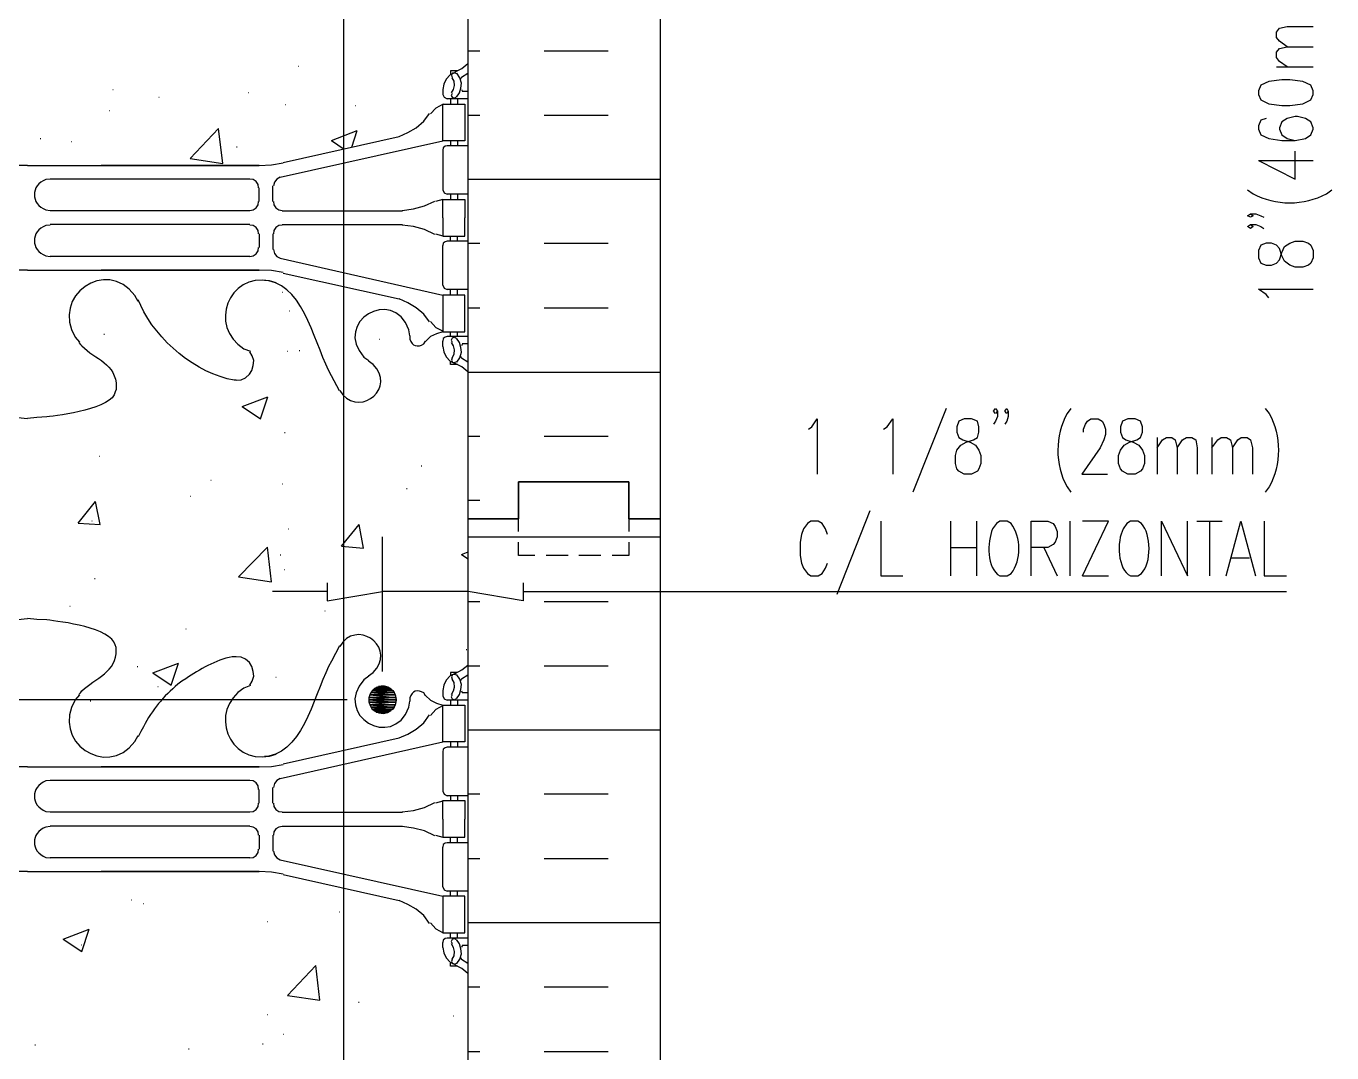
# Model space of a CAD drawing. Header units: millimetres. Extents: x 14 to 201, y 16 to 268.
# Drawn here: x 53.3 to 109.8, y 148.5 to 192.9 of the extents above; entities that cross this region are included whole.
import ezdxf

# ---------------------------------------------------------------- set-up
doc = ezdxf.new("R2010")
doc.units = ezdxf.units.MM
doc.layers.get('0').update_dxf_attribs({"linetype": 'CONTINUOUS'})

msp = doc.modelspace()

# ---------------------------------------------------------------- linework, layer by layer
at = {"color": 0}
for p, q in [((67.014, 228.769), (67.014, 114.469)), ((72.4119, 171.599), (72.4119, 228.769)), ((80.7297, 171.599), (80.7297, 228.769)), ((107.357, 192.637), (107.484, 192.807)), ((107.357, 192.404), (107.357, 192.637)), ((107.484, 192.807), (107.823, 192.892)), ((107.823, 192.892), (108.945, 192.892)), ((107.484, 192.257), (107.357, 192.404)), ((107.357, 191.771), (107.484, 191.939)), ((107.823, 192.004), (107.484, 192.257)), ((107.484, 191.939), (107.823, 192.004)), ((107.823, 192.004), (108.945, 192.004)), ((107.357, 191.538), (107.357, 191.771)), ((107.484, 191.368), (107.357, 191.538)), ((71.84, 190.903), (71.6276, 190.796)), ((71.9459, 190.966), (71.6499, 190.966)), ((71.6499, 190.966), (71.6499, 190.839)), ((71.7338, 190.86), (71.6911, 190.776)), ((71.8178, 190.88), (71.7338, 190.86)), ((71.924, 190.839), (71.8178, 190.88)), ((71.84, 190.923), (72.136, 191.072)), ((72.0506, 190.669), (71.924, 190.86)), ((72.1155, 190.69), (72.3896, 190.86)), ((72.136, 191.072), (72.3896, 191.283)), ((107.357, 191.135), (108.945, 191.135)), ((107.823, 191.135), (107.484, 191.368)), ((71.3535, 190.394), (71.3109, 190.161)), ((71.4583, 190.606), (71.3535, 190.394)), ((71.6276, 190.796), (71.4583, 190.606)), ((71.6911, 190.776), (71.713, 190.669)), ((71.7973, 190.521), (71.713, 190.669)), ((71.7765, 190.161), (71.8178, 190.331)), ((71.8178, 190.331), (71.7973, 190.521)), ((72.1155, 190.437), (72.0506, 190.669)), ((72.1155, 190.69), (72.0729, 190.606)), ((72.0933, 190.224), (72.1155, 190.437)), ((106.679, 190.351), (106.575, 190.097)), ((107.018, 190.5), (106.679, 190.351)), ((107.59, 190.584), (107.018, 190.5)), ((107.929, 190.584), (107.59, 190.584)), ((108.5, 190.5), (107.929, 190.584)), ((108.839, 190.351), (108.5, 190.5)), ((108.945, 190.097), (108.839, 190.351)), ((71.3109, 190.161), (71.3109, 189.95)), ((71.3109, 189.95), (71.374, 189.822)), ((71.374, 189.822), (71.501, 189.758)), ((72.4119, 189.758), (71.501, 189.758)), ((71.6499, 189.758), (71.6499, 189.526)), ((71.713, 189.992), (71.6703, 189.907)), ((71.6703, 189.907), (71.713, 189.822)), ((71.6911, 190.014), (71.7765, 190.161)), ((71.713, 189.822), (71.7973, 189.781)), ((71.7973, 189.781), (71.8827, 189.822)), ((71.9032, 189.822), (72.0302, 190.014)), ((71.9459, 189.758), (71.9459, 189.526)), ((72.0302, 190.014), (72.0933, 190.224)), ((72.1155, 190.161), (72.1568, 190.097)), ((72.4119, 190.077), (72.1568, 190.077)), ((106.575, 190.097), (106.575, 189.95)), ((106.575, 189.95), (106.679, 189.717)), ((106.679, 189.717), (107.018, 189.548)), ((108.5, 189.548), (108.839, 189.717)), ((108.839, 189.717), (108.945, 189.95)), ((108.945, 189.95), (108.945, 190.097)), ((70.4854, 188.786), (70.739, 189.125)), ((71.0145, 189.358), (70.7817, 189.103)), ((71.3313, 189.526), (71.0145, 189.358)), ((71.3109, 187.938), (71.3109, 189.526)), ((71.3109, 189.526), (72.263, 189.526)), ((72.263, 189.526), (72.263, 187.938)), ((107.018, 189.548), (107.59, 189.462)), ((107.59, 189.462), (107.929, 189.462)), ((107.929, 189.462), (108.5, 189.548)), ((70.1668, 188.51), (70.4854, 188.786)), ((106.679, 188.829), (106.575, 188.596)), ((106.575, 188.596), (106.575, 188.447)), ((106.912, 188.913), (106.679, 188.829)), ((107.59, 188.764), (107.484, 188.51)), ((107.823, 188.913), (107.59, 188.764)), ((108.162, 188.996), (107.823, 188.913)), ((108.267, 188.996), (108.162, 188.996)), ((108.606, 188.913), (108.267, 188.996)), ((108.839, 188.764), (108.606, 188.913)), ((108.945, 188.51), (108.839, 188.764)), ((64.4095, 187.008), (69.427, 188.13)), ((69.427, 188.13), (69.8073, 188.299)), ((69.8073, 188.299), (70.1668, 188.51)), ((106.575, 188.447), (106.679, 188.193)), ((106.679, 188.193), (107.018, 188.044)), ((107.018, 188.044), (107.59, 187.96)), ((107.484, 188.51), (107.484, 188.447)), ((107.484, 188.447), (107.59, 188.193)), ((107.59, 188.193), (107.823, 188.044)), ((107.823, 188.044), (108.162, 187.96)), ((108.162, 187.96), (108.606, 188.044)), ((108.606, 188.044), (108.839, 188.193)), ((108.839, 188.193), (108.945, 188.447)), ((108.945, 188.447), (108.945, 188.51)), ((64.2828, 186.373), (71.3109, 187.938)), ((72.263, 187.938), (71.3109, 187.938)), ((71.3313, 187.642), (71.3109, 187.537)), ((71.3109, 187.537), (71.3109, 185.821)), ((71.4167, 187.705), (71.3313, 187.642)), ((71.501, 187.728), (71.4167, 187.705)), ((72.4119, 187.728), (71.501, 187.728)), ((71.6499, 187.938), (71.6499, 187.728)), ((71.9459, 187.938), (71.9459, 187.728)), ((107.59, 187.96), (108.162, 187.96)), ((108.162, 186.287), (108.162, 187.494)), ((53.3619, 186.88), (43.3282, 186.88)), ((53.3619, 186.88), (63.3734, 186.88)), ((63.3734, 186.88), (56.5369, 186.88)), ((63.3734, 186.88), (63.9025, 186.902)), ((63.9025, 186.902), (64.4095, 186.986)), ((106.575, 187.092), (108.162, 186.287)), ((106.575, 187.092), (108.945, 187.092)), ((64.2828, 186.373), (64.1354, 186.287)), ((54.3348, 186.287), (54.1443, 186.267)), ((62.9708, 186.287), (54.3348, 186.287)), ((63.1197, 186.267), (62.9708, 186.287)), ((63.2464, 186.183), (63.1197, 186.267)), ((63.3307, 186.054), (63.2464, 186.183)), ((63.3511, 185.907), (63.3307, 186.054)), ((63.3734, 185.315), (63.3734, 185.907)), ((63.3734, 185.335), (63.3734, 185.886)), ((63.9657, 185.315), (63.9657, 185.991)), ((64.0292, 186.16), (63.9865, 185.991)), ((64.1354, 186.287), (64.0292, 186.16)), ((71.3109, 185.821), (71.374, 185.695)), ((106.109, 185.821), (106.342, 185.654)), ((109.517, 185.654), (109.75, 185.821)), ((63.2464, 185.039), (63.3307, 185.166)), ((63.3307, 185.166), (63.3511, 185.315)), ((63.9865, 185.315), (64.0084, 185.166)), ((64.0084, 185.166), (64.0927, 185.039)), ((70.528, 185.124), (70.9718, 185.335)), ((71.3109, 185.398), (70.9923, 185.315)), ((71.3109, 184.616), (71.3109, 185.398)), ((71.3109, 185.398), (72.263, 185.398)), ((71.374, 185.695), (71.501, 185.631)), ((72.4119, 185.631), (71.501, 185.631)), ((71.6499, 185.631), (71.6499, 185.398)), ((71.9459, 185.631), (71.9459, 185.398)), ((72.263, 185.398), (72.263, 184.616)), ((54.1443, 184.955), (54.3348, 184.933)), ((62.9708, 184.912), (54.3348, 184.912)), ((62.9708, 184.933), (63.1197, 184.955)), ((63.1197, 184.955), (63.2464, 185.039)), ((64.0927, 185.039), (64.2193, 184.955)), ((64.2193, 184.955), (64.3682, 184.933)), ((64.3682, 184.912), (69.5745, 184.912)), ((69.5537, 184.933), (70.0401, 184.996)), ((70.0401, 184.996), (70.528, 185.124)), ((71.3109, 184.616), (71.3109, 183.811)), ((72.263, 183.811), (72.263, 184.616)), ((106.109, 184.7), (106.236, 184.785)), ((106.236, 184.636), (106.109, 184.7)), ((106.236, 184.785), (106.342, 184.7)), ((106.236, 184.785), (106.469, 184.785)), ((106.342, 184.7), (106.236, 184.636)), ((106.469, 184.785), (106.679, 184.7)), ((106.679, 184.7), (106.808, 184.636)), ((54.3348, 184.299), (54.1443, 184.277)), ((62.9708, 184.319), (54.3348, 184.319)), ((63.1197, 184.277), (62.9708, 184.299)), ((63.2464, 184.193), (63.1197, 184.277)), ((63.3307, 184.066), (63.2464, 184.193)), ((63.3511, 183.917), (63.3307, 184.066)), ((64.0084, 184.066), (63.9865, 183.917)), ((64.0927, 184.193), (64.0084, 184.066)), ((64.2193, 184.277), (64.0927, 184.193)), ((64.3682, 184.299), (64.2193, 184.277)), ((64.3682, 184.319), (69.5745, 184.319)), ((70.0401, 184.234), (69.5537, 184.299)), ((70.528, 184.107), (70.0401, 184.234)), ((70.9718, 183.896), (70.528, 184.107)), ((106.109, 184.234), (106.236, 184.319)), ((106.236, 184.15), (106.109, 184.234)), ((106.236, 184.319), (106.342, 184.234)), ((106.236, 184.319), (106.469, 184.319)), ((106.342, 184.234), (106.236, 184.15)), ((106.469, 184.319), (106.679, 184.234)), ((106.679, 184.234), (106.808, 184.15)), ((63.3734, 183.917), (63.3734, 183.324)), ((63.3734, 183.896), (63.3734, 183.345)), ((63.9657, 183.917), (63.9657, 183.241)), ((70.9923, 183.917), (71.3109, 183.833)), ((71.3109, 183.811), (72.263, 183.811)), ((71.3313, 183.515), (71.3109, 183.408)), ((71.4167, 183.578), (71.3313, 183.515)), ((71.501, 183.6), (71.4167, 183.578)), ((72.4119, 183.6), (71.501, 183.6)), ((71.6499, 183.6), (71.6499, 183.811)), ((71.9459, 183.6), (71.9459, 183.811)), ((106.912, 183.515), (106.679, 183.431)), ((107.145, 183.515), (106.912, 183.515)), ((107.357, 183.431), (107.145, 183.515)), ((107.696, 183.367), (107.929, 183.515)), ((107.929, 183.515), (108.162, 183.6)), ((108.162, 183.6), (108.5, 183.6)), ((108.5, 183.6), (108.733, 183.515)), ((108.733, 183.515), (108.839, 183.431)), ((54.1443, 182.965), (54.3348, 182.943)), ((62.9708, 182.943), (54.3348, 182.943)), ((62.9708, 182.943), (63.1197, 182.965)), ((63.1197, 182.965), (63.2464, 183.049)), ((63.2464, 183.049), (63.3307, 183.176)), ((63.3307, 183.176), (63.3511, 183.324)), ((63.9865, 183.241), (64.0292, 183.071)), ((64.0292, 183.071), (64.1354, 182.943)), ((64.1354, 182.943), (64.2828, 182.859)), ((71.3109, 181.694), (71.3109, 183.408)), ((106.679, 183.431), (106.575, 183.198)), ((106.575, 183.198), (106.575, 182.879)), ((107.484, 183.282), (107.357, 183.431)), ((107.59, 182.965), (107.484, 183.282)), ((107.484, 182.795), (107.59, 183.112)), ((107.59, 183.112), (107.696, 183.367)), ((107.696, 182.732), (107.59, 182.965)), ((108.839, 183.431), (108.945, 183.198)), ((108.945, 183.198), (108.945, 182.879)), ((53.3619, 182.35), (43.3282, 182.35)), ((53.3619, 182.35), (63.3734, 182.35)), ((63.3734, 182.35), (56.5369, 182.35)), ((63.9025, 182.33), (63.3734, 182.35)), ((64.2828, 182.859), (71.3109, 181.271)), ((106.575, 182.879), (106.679, 182.646)), ((106.679, 182.646), (106.912, 182.563)), ((106.912, 182.563), (107.145, 182.563)), ((107.145, 182.563), (107.357, 182.646)), ((107.357, 182.646), (107.484, 182.795)), ((107.929, 182.563), (107.696, 182.732)), ((108.162, 182.479), (107.929, 182.563)), ((108.5, 182.479), (108.162, 182.479)), ((108.733, 182.563), (108.5, 182.479)), ((108.839, 182.646), (108.733, 182.563)), ((108.945, 182.879), (108.839, 182.646)), ((63.7963, 181.884), (63.6062, 181.907)), ((64.1131, 181.801), (63.8168, 181.884)), ((64.4095, 182.246), (63.9025, 182.33)), ((64.4095, 182.223), (69.427, 181.102)), ((58.1448, 180.996), (57.996, 181.251)), ((71.3109, 181.694), (71.374, 181.568)), ((72.263, 181.271), (71.3109, 181.271)), ((71.3109, 181.271), (71.3109, 179.684)), ((71.374, 181.568), (71.501, 181.504)), ((72.4119, 181.504), (71.501, 181.504)), ((71.6499, 181.271), (71.6499, 181.504)), ((71.9459, 181.271), (71.9459, 181.504)), ((72.263, 179.684), (72.263, 181.271)), ((106.912, 181.292), (106.575, 181.525)), ((106.575, 181.525), (108.945, 181.525)), ((107.018, 181.144), (106.912, 181.292)), ((58.251, 180.826), (58.1448, 181.059)), ((69.8073, 180.932), (69.427, 181.102)), ((70.1668, 180.721), (69.8073, 180.932)), ((70.4854, 180.446), (70.1668, 180.721)), ((70.739, 180.107), (70.4854, 180.446)), ((70.7817, 180.129), (71.0145, 179.874)), ((69.8927, 179.514), (69.85, 179.768)), ((71.035, 179.6), (70.7817, 179.471)), ((71.0145, 179.874), (71.3313, 179.704)), ((71.3109, 179.684), (71.035, 179.6)), ((71.3109, 179.684), (72.263, 179.684)), ((71.6499, 179.471), (71.6499, 179.684)), ((71.9459, 179.471), (71.9459, 179.684)), ((55.4136, 179.451), (55.6052, 179.239)), ((55.5833, 179.218), (55.6465, 179.134)), ((55.6465, 179.134), (55.7114, 179.071)), ((69.8927, 179.514), (69.8927, 179.367)), ((70.4854, 179.155), (70.5693, 179.281)), ((70.7817, 179.471), (70.5693, 179.261)), ((71.3313, 179.388), (71.3109, 179.281)), ((71.3109, 179.048), (71.3109, 179.281)), ((71.3109, 179.048), (71.3535, 178.816)), ((71.4167, 179.451), (71.3313, 179.388)), ((71.501, 179.471), (71.4167, 179.451)), ((72.4119, 179.471), (71.501, 179.471)), ((71.713, 179.408), (71.6703, 179.324)), ((71.6703, 179.324), (71.713, 179.239)), ((71.7765, 179.071), (71.6911, 179.218)), ((71.7973, 179.451), (71.713, 179.408)), ((71.8178, 178.901), (71.7765, 179.071)), ((71.8827, 179.408), (71.7973, 179.451)), ((72.0302, 179.218), (71.9032, 179.408)), ((72.0933, 179.007), (72.0302, 179.218)), ((72.1155, 178.795), (72.0933, 179.007)), ((72.1568, 179.134), (72.1155, 179.071)), ((72.4119, 179.155), (72.1568, 179.155)), ((62.7172, 178.942), (62.9916, 178.838)), ((63.077, 178.646), (62.9708, 178.816)), ((63.1402, 178.435), (63.077, 178.646)), ((63.1197, 178.223), (63.1402, 178.435)), ((67.9027, 178.583), (68.1136, 178.435)), ((68.3052, 178.266), (68.0932, 178.413)), ((71.3535, 178.816), (71.4583, 178.605)), ((71.4583, 178.605), (71.6276, 178.413)), ((71.6276, 178.413), (71.84, 178.308)), ((71.6499, 178.266), (71.6499, 178.393)), ((71.713, 178.562), (71.6911, 178.456)), ((71.6911, 178.456), (71.7338, 178.372)), ((71.713, 178.562), (71.7973, 178.709)), ((71.7973, 178.709), (71.8178, 178.901)), ((71.8178, 178.35), (71.924, 178.393)), ((71.924, 178.372), (72.0506, 178.562)), ((72.0506, 178.562), (72.1155, 178.795)), ((72.0729, 178.625), (72.1155, 178.542)), ((72.3896, 178.372), (72.1155, 178.542)), ((62.7807, 177.694), (62.95, 177.843)), ((62.95, 177.843), (63.0548, 178.012)), ((63.0548, 178.012), (63.1197, 178.223)), ((71.9459, 178.266), (71.6499, 178.266)), ((71.7338, 178.372), (71.8178, 178.35)), ((72.136, 178.16), (71.84, 178.308)), ((72.3896, 177.949), (72.136, 178.16)), ((57.1927, 177.292), (57.1927, 177.187)), ((62.3782, 177.588), (62.2928, 177.588)), ((62.3782, 177.588), (62.5905, 177.61)), ((62.5905, 177.61), (62.7807, 177.694)), ((66.8443, 177.122), (66.5057, 177.779)), ((57.1927, 177.187), (57.15, 177.081)), ((66.8651, 177.144), (66.9918, 176.954)), ((93.0698, 176.361), (91.6298, 172.741)), ((95.1234, 176.255), (95.2073, 176.361)), ((95.2073, 176.149), (95.1234, 176.255)), ((95.2073, 176.361), (95.2927, 176.255)), ((95.2927, 176.255), (95.2073, 176.149)), ((95.2927, 176.255), (95.2927, 176.022)), ((95.6098, 176.255), (95.6952, 176.361)), ((95.6952, 176.149), (95.6098, 176.255)), ((95.6952, 176.361), (95.7584, 176.255)), ((95.7584, 176.255), (95.6952, 176.149)), ((95.7584, 176.255), (95.7584, 176.022)), ((98.4677, 176.361), (98.2984, 176.149)), ((106.871, 176.361), (107.041, 176.149)), ((52.9375, 175.98), (53.3619, 175.937)), ((53.7626, 175.98), (53.3619, 175.937)), ((54.1874, 176), (53.7626, 175.98)), ((87.1224, 175.471), (87.2698, 175.577)), ((87.2698, 175.577), (87.5026, 175.916)), ((87.5026, 175.916), (87.5026, 173.524)), ((90.3609, 175.471), (90.5302, 175.577)), ((90.5302, 175.577), (90.763, 175.916)), ((90.763, 175.916), (90.763, 173.524)), ((93.6198, 175.81), (93.5359, 175.577)), ((93.5359, 175.577), (93.5359, 175.344)), ((93.8526, 175.916), (93.6198, 175.81)), ((94.1709, 175.916), (93.8526, 175.916)), ((94.4245, 175.81), (94.1709, 175.916)), ((94.488, 175.577), (94.4245, 175.81)), ((94.488, 175.344), (94.488, 175.577)), ((95.2073, 175.81), (95.1234, 175.683)), ((95.2927, 176.022), (95.2073, 175.81)), ((95.6952, 175.81), (95.6098, 175.683)), ((95.7584, 176.022), (95.6952, 175.81)), ((99.0177, 175.471), (99.103, 175.683)), ((99.103, 175.683), (99.187, 175.81)), ((99.187, 175.81), (99.3345, 175.916)), ((99.3345, 175.916), (99.6527, 175.916)), ((99.6527, 175.916), (99.8224, 175.81)), ((99.8224, 175.81), (99.8859, 175.683)), ((99.8859, 175.683), (99.9698, 175.471)), ((100.691, 175.81), (100.605, 175.577)), ((100.605, 175.577), (100.605, 175.344)), ((100.922, 175.916), (100.691, 175.81)), ((101.24, 175.916), (100.922, 175.916)), ((101.473, 175.81), (101.24, 175.916)), ((101.557, 175.577), (101.473, 175.81)), ((101.557, 175.344), (101.557, 175.577)), ((93.5359, 175.344), (93.6198, 175.111)), ((93.6198, 175.111), (93.7892, 175.005)), ((93.7892, 175.005), (94.1077, 174.901)), ((93.938, 174.901), (94.2552, 175.005)), ((94.2552, 175.005), (94.4245, 175.111)), ((94.4245, 175.111), (94.488, 175.344)), ((99.0177, 175.344), (99.0177, 175.471)), ((99.8859, 175.005), (99.737, 174.668)), ((99.9698, 175.238), (99.8859, 175.005)), ((99.9698, 175.471), (99.9698, 175.238)), ((100.605, 175.344), (100.691, 175.111)), ((100.691, 175.111), (100.838, 175.005)), ((100.838, 175.005), (101.155, 174.901)), ((101.007, 174.901), (101.324, 175.005)), ((101.324, 175.005), (101.473, 175.111)), ((101.473, 175.111), (101.557, 175.344)), ((102.193, 175.111), (102.193, 173.524)), ((102.193, 174.668), (102.425, 175.005)), ((102.425, 175.005), (102.595, 175.111)), ((102.595, 175.111), (102.828, 175.111)), ((102.828, 175.111), (102.975, 175.005)), ((102.975, 175.005), (103.061, 174.668)), ((103.061, 174.668), (103.294, 175.005)), ((103.294, 175.005), (103.463, 175.111)), ((103.463, 175.111), (103.696, 175.111)), ((103.696, 175.111), (103.866, 175.005)), ((103.866, 175.005), (103.929, 174.668)), ((104.563, 175.111), (104.563, 173.524)), ((104.563, 174.668), (104.818, 175.005)), ((104.818, 175.005), (104.965, 175.111)), ((104.965, 175.111), (105.198, 175.111)), ((105.198, 175.111), (105.368, 175.005)), ((105.368, 175.005), (105.453, 174.668)), ((105.453, 174.668), (105.684, 175.005)), ((105.684, 175.005), (105.833, 175.111)), ((105.833, 175.111), (106.087, 175.111)), ((106.087, 175.111), (106.236, 175.005)), ((106.236, 175.005), (106.32, 174.668)), ((93.4724, 174.329), (93.5359, 174.562)), ((93.5359, 174.562), (93.7052, 174.774)), ((93.7052, 174.774), (93.938, 174.901)), ((94.1077, 174.901), (94.3405, 174.774)), ((94.3405, 174.774), (94.488, 174.562)), ((94.488, 174.562), (94.572, 174.329)), ((99.737, 174.668), (98.9334, 173.524)), ((100.521, 174.329), (100.605, 174.562)), ((100.605, 174.562), (100.775, 174.774)), ((100.775, 174.774), (101.007, 174.901)), ((101.155, 174.901), (101.41, 174.774)), ((101.41, 174.774), (101.557, 174.562)), ((101.557, 174.562), (101.643, 174.329)), ((103.061, 174.668), (103.061, 173.524)), ((103.929, 174.668), (103.929, 173.524)), ((105.453, 174.668), (105.453, 173.524)), ((106.32, 174.668), (106.32, 173.524)), ((93.4724, 173.99), (93.4724, 174.329)), ((93.5359, 173.757), (93.4724, 173.99)), ((94.572, 173.99), (94.488, 173.757)), ((94.572, 174.329), (94.572, 173.99)), ((100.521, 173.99), (100.521, 174.329)), ((100.605, 173.757), (100.521, 173.99)), ((101.643, 173.99), (101.557, 173.757)), ((101.643, 174.329), (101.643, 173.99)), ((93.6198, 173.651), (93.5359, 173.757)), ((93.8526, 173.524), (93.6198, 173.651)), ((94.1709, 173.524), (93.8526, 173.524)), ((94.4245, 173.651), (94.1709, 173.524)), ((94.488, 173.757), (94.4245, 173.651)), ((98.9334, 173.524), (100.055, 173.524)), ((100.691, 173.651), (100.605, 173.757)), ((100.922, 173.524), (100.691, 173.651)), ((101.24, 173.524), (100.922, 173.524)), ((101.473, 173.651), (101.24, 173.524)), ((101.557, 173.757), (101.473, 173.651)), ((79.3542, 173.186), (74.5917, 173.186)), ((74.5917, 173.186), (74.5917, 171.599)), ((74.5917, 171.599), (74.5917, 173.186)), ((74.5917, 173.186), (79.3542, 173.186)), ((79.3542, 171.599), (79.3542, 173.186)), ((79.3542, 173.186), (79.3542, 171.599)), ((98.2984, 172.974), (98.4677, 172.741)), ((107.041, 172.974), (106.871, 172.741)), ((89.7682, 171.936), (88.35, 168.318)), ((72.4119, 114.449), (72.4119, 171.599)), ((74.5917, 171.599), (72.4119, 171.599)), ((72.4119, 171.599), (74.5917, 171.599)), ((74.5917, 171.047), (74.5917, 171.599)), ((74.5917, 171.047), (74.5917, 171.599)), ((74.5917, 171.047), (74.5917, 171.599)), ((79.3542, 171.599), (79.3542, 171.047)), ((80.7297, 171.599), (79.3542, 171.599)), ((79.3542, 171.599), (79.3542, 171.047)), ((79.3542, 171.599), (80.7297, 171.599)), ((79.3542, 171.599), (79.3542, 171.047)), ((80.7297, 114.449), (80.7297, 171.599)), ((86.91, 171.154), (86.826, 170.921)), ((87.0797, 171.387), (86.91, 171.154)), ((87.2285, 171.493), (87.0797, 171.387)), ((87.5453, 171.493), (87.2285, 171.493)), ((87.715, 171.387), (87.5453, 171.493)), ((87.8625, 171.154), (87.715, 171.387)), ((87.9479, 170.921), (87.8625, 171.154)), ((90.2547, 171.493), (90.2547, 169.121)), ((93.26, 171.493), (93.26, 169.121)), ((94.3818, 171.493), (94.3818, 169.121)), ((95.25, 171.387), (95.0807, 171.154)), ((95.3989, 171.493), (95.25, 171.387)), ((95.7157, 171.493), (95.3989, 171.493)), ((95.8854, 171.387), (95.7157, 171.493)), ((96.7535, 169.121), (96.7535, 171.493)), ((96.7535, 171.493), (97.4729, 171.493)), ((97.4729, 171.493), (97.7057, 171.387)), ((97.7057, 171.387), (97.7896, 171.26)), ((97.7896, 171.26), (97.875, 171.047)), ((98.425, 171.493), (98.425, 169.121)), ((98.975, 169.121), (100.096, 171.493)), ((100.096, 171.493), (98.975, 171.493)), ((100.881, 171.387), (100.732, 171.154)), ((101.05, 171.493), (100.881, 171.387)), ((101.367, 171.493), (101.05, 171.493)), ((101.516, 171.387), (101.367, 171.493)), ((102.383, 169.121), (102.383, 171.493)), ((102.383, 171.493), (103.504, 169.121)), ((103.504, 169.121), (103.504, 171.493)), ((103.907, 171.493), (105.008, 171.493)), ((104.458, 171.493), (104.458, 169.121)), ((105.178, 169.121), (105.813, 171.493)), ((105.813, 171.493), (106.446, 169.121)), ((106.828, 171.493), (106.828, 169.121)), ((68.7077, 164.994), (68.7077, 170.815)), ((74.5917, 170.011), (74.5917, 170.582)), ((74.5917, 170.011), (74.5917, 170.582)), ((74.5917, 170.011), (74.5917, 170.582)), ((79.3542, 170.582), (79.3542, 170.011)), ((79.3542, 170.582), (79.3542, 170.011)), ((79.3542, 170.582), (79.3542, 170.011)), ((86.826, 170.921), (86.7625, 170.582)), ((86.7625, 170.582), (86.7625, 170.011)), ((97.7896, 170.582), (97.7057, 170.476)), ((97.875, 170.815), (97.7896, 170.582)), ((97.875, 171.047), (97.875, 170.815)), ((75.2905, 170.011), (74.5917, 170.011)), ((75.2905, 170.011), (74.5917, 170.011)), ((75.2905, 170.011), (74.5917, 170.011)), ((76.7292, 170.011), (75.777, 170.011)), ((76.7292, 170.011), (75.777, 170.011)), ((76.7292, 170.011), (75.777, 170.011)), ((78.1473, 170.011), (77.1948, 170.011)), ((78.1473, 170.011), (77.1948, 170.011)), ((78.1473, 170.011), (77.1948, 170.011)), ((79.3542, 170.011), (78.6335, 170.011)), ((79.3542, 170.011), (78.6335, 170.011)), ((79.3542, 170.011), (78.6335, 170.011)), ((86.7625, 170.011), (86.826, 169.672)), ((93.26, 170.349), (94.3818, 170.349)), ((97.4729, 170.349), (96.7535, 170.349)), ((97.3032, 170.349), (97.875, 169.121)), ((97.7057, 170.476), (97.4729, 170.349)), ((86.826, 169.672), (86.91, 169.46)), ((86.91, 169.46), (87.0797, 169.227)), ((87.715, 169.227), (87.8625, 169.46)), ((87.8625, 169.46), (87.9479, 169.672)), ((105.41, 169.905), (106.193, 169.905)), ((66.3152, 168.825), (66.3152, 168.042)), ((74.7818, 168.825), (74.7818, 168.042)), ((87.0797, 169.227), (87.2285, 169.121)), ((87.2285, 169.121), (87.5453, 169.121)), ((87.5453, 169.121), (87.715, 169.227)), ((90.2547, 169.121), (91.2068, 169.121)), ((95.3989, 169.121), (95.7157, 169.121)), ((95.7157, 169.121), (95.8854, 169.227)), ((98.975, 169.121), (100.096, 169.121)), ((101.05, 169.121), (101.367, 169.121)), ((101.367, 169.121), (101.516, 169.227)), ((106.828, 169.121), (107.781, 169.121)), ((66.3152, 168.444), (63.9452, 168.444)), ((66.3152, 168.042), (68.7077, 168.444)), ((72.4119, 168.444), (68.7077, 168.444)), ((74.7818, 168.042), (72.4119, 168.444)), ((74.7818, 168.444), (107.781, 168.444)), ((52.9375, 167.237), (53.3619, 167.28)), ((53.7626, 167.237), (53.3619, 167.28)), ((54.1874, 167.217), (53.7626, 167.237)), ((57.1927, 166.032), (57.15, 166.138)), ((57.1927, 165.925), (57.1927, 166.032)), ((66.8443, 166.095), (66.5057, 165.439)), ((66.9918, 166.265), (66.8651, 166.074)), ((62.3782, 165.629), (62.2088, 165.629)), ((62.5905, 165.608), (62.3782, 165.629)), ((62.7807, 165.523), (62.5905, 165.608)), ((62.95, 165.376), (62.7807, 165.523)), ((63.0548, 165.206), (62.95, 165.376)), ((63.1197, 164.994), (63.0548, 165.206)), ((63.1402, 164.783), (63.1197, 164.994)), ((68.0932, 164.804), (68.3052, 164.951)), ((71.84, 164.91), (71.6276, 164.804)), ((71.9459, 164.951), (71.6499, 164.951)), ((71.6499, 164.951), (71.6499, 164.824)), ((71.7338, 164.846), (71.6911, 164.761)), ((71.8178, 164.867), (71.7338, 164.846)), ((71.924, 164.824), (71.8178, 164.867)), ((71.84, 164.91), (72.136, 165.057)), ((72.0506, 164.655), (71.924, 164.846)), ((72.1155, 164.677), (72.3896, 164.846)), ((72.136, 165.057), (72.3896, 165.269)), ((60.0287, 164.571), (59.8593, 164.444)), ((60.1984, 164.677), (60.0287, 164.571)), ((62.9916, 164.381), (62.7172, 164.275)), ((62.9708, 164.401), (63.077, 164.571)), ((63.077, 164.571), (63.1402, 164.783)), ((68.1136, 164.783), (67.9027, 164.634)), ((68.961, 164.295), (68.4318, 164.295)), ((68.4318, 164.295), (69.0672, 164.232)), ((68.4318, 164.295), (68.961, 164.295)), ((68.8552, 164.338), (68.538, 164.338)), ((68.538, 164.338), (68.961, 164.295)), ((68.538, 164.338), (68.8552, 164.338)), ((68.6428, 164.358), (68.8552, 164.338)), ((68.6428, 164.358), (68.749, 164.358)), ((68.749, 164.358), (68.8552, 164.338)), ((68.8552, 164.338), (68.961, 164.295)), ((68.961, 164.295), (69.0672, 164.232)), ((71.3535, 164.401), (71.3109, 164.168)), ((71.4583, 164.614), (71.3535, 164.401)), ((71.6276, 164.804), (71.4583, 164.614)), ((71.6911, 164.761), (71.713, 164.655)), ((71.7973, 164.507), (71.713, 164.655)), ((71.7765, 164.148), (71.8178, 164.317)), ((71.8178, 164.317), (71.7973, 164.507)), ((72.1155, 164.422), (72.0506, 164.655)), ((72.1155, 164.677), (72.0729, 164.592)), ((72.0933, 164.211), (72.1155, 164.422)), ((67.1834, 163.766), (21.3155, 163.766)), ((55.6052, 163.978), (55.4136, 163.766)), ((55.5833, 163.999), (55.6465, 164.062)), ((55.6465, 164.062), (55.7114, 164.148)), ((68.1785, 164.021), (68.1136, 163.852)), ((69.2781, 163.872), (68.1136, 163.872)), ((68.1136, 163.872), (69.3, 163.766)), ((68.1136, 163.872), (69.2781, 163.872)), ((68.1136, 163.852), (68.1136, 163.682)), ((69.3, 163.766), (68.1136, 163.766)), ((68.1136, 163.766), (69.2781, 163.661)), ((68.1136, 163.766), (69.3, 163.766)), ((69.2573, 163.978), (68.1563, 163.978)), ((68.1563, 163.978), (69.2781, 163.872)), ((68.1563, 163.978), (69.2573, 163.978)), ((69.2146, 164.084), (68.199, 164.084)), ((68.199, 164.084), (69.2573, 163.978)), ((68.199, 164.084), (69.2146, 164.084)), ((69.1515, 164.168), (68.2625, 164.168)), ((68.2625, 164.168), (69.2146, 164.084)), ((68.2625, 164.168), (69.1515, 164.168)), ((69.0672, 164.232), (68.3465, 164.232)), ((68.3465, 164.232), (69.1515, 164.168)), ((68.3465, 164.232), (69.0672, 164.232)), ((69.0672, 164.232), (69.1515, 164.168)), ((69.1515, 164.168), (69.2146, 164.084)), ((69.2781, 163.935), (69.1942, 164.105)), ((69.2146, 164.084), (69.2573, 163.978)), ((69.2573, 163.978), (69.2781, 163.872)), ((69.3, 163.766), (69.2781, 163.935)), ((69.2781, 163.872), (69.3, 163.766)), ((69.3, 163.766), (69.2781, 163.661)), ((69.2781, 163.596), (69.3, 163.766)), ((69.8927, 163.852), (69.8927, 163.703)), ((70.5693, 163.935), (70.4854, 164.062)), ((70.5693, 163.958), (70.7817, 163.745)), ((70.7817, 163.745), (71.035, 163.619)), ((71.3109, 164.168), (71.3109, 163.935)), ((71.3109, 163.935), (71.374, 163.809)), ((71.374, 163.809), (71.501, 163.745)), ((72.4119, 163.745), (71.501, 163.745)), ((71.6499, 163.745), (71.6499, 163.533)), ((71.713, 163.978), (71.6703, 163.893)), ((71.6703, 163.893), (71.713, 163.809)), ((71.6911, 163.999), (71.7765, 164.148)), ((71.713, 163.809), (71.7973, 163.766)), ((71.7973, 163.766), (71.8827, 163.809)), ((71.9032, 163.809), (72.0302, 163.999)), ((71.9459, 163.745), (71.9459, 163.533)), ((72.0302, 163.999), (72.0933, 164.211)), ((72.1155, 164.148), (72.1568, 164.084)), ((72.4119, 164.062), (72.1568, 164.062)), ((68.1136, 163.682), (68.1785, 163.513)), ((69.2781, 163.661), (68.1136, 163.661)), ((68.1136, 163.661), (69.2573, 163.555)), ((68.1136, 163.661), (69.2781, 163.661)), ((69.2573, 163.555), (68.1563, 163.555)), ((68.1563, 163.555), (69.2146, 163.449)), ((68.1563, 163.555), (69.2573, 163.555)), ((68.1785, 163.513), (68.2625, 163.364)), ((69.2146, 163.449), (68.199, 163.449)), ((68.199, 163.449), (69.1515, 163.364)), ((68.199, 163.449), (69.2146, 163.449)), ((69.1515, 163.364), (68.2625, 163.364)), ((68.2625, 163.364), (69.0672, 163.3)), ((68.2625, 163.364), (69.1515, 163.364)), ((68.2625, 163.364), (68.4114, 163.259)), ((69.0672, 163.3), (68.3465, 163.3)), ((68.3465, 163.3), (68.961, 163.237)), ((68.3465, 163.3), (69.0672, 163.3)), ((68.4114, 163.259), (68.5793, 163.196)), ((68.961, 163.237), (68.4318, 163.237)), ((68.4318, 163.237), (68.8552, 163.196)), ((68.4318, 163.237), (68.961, 163.237)), ((68.8552, 163.196), (68.538, 163.196)), ((68.538, 163.196), (68.749, 163.173)), ((68.538, 163.196), (68.8552, 163.196)), ((68.5793, 163.196), (68.749, 163.173)), ((68.749, 163.173), (68.6428, 163.173)), ((68.749, 163.173), (68.9183, 163.216)), ((68.8552, 163.196), (68.749, 163.173)), ((68.961, 163.237), (68.8552, 163.196)), ((68.9183, 163.216), (69.0672, 163.3)), ((69.0672, 163.3), (68.961, 163.237)), ((69.0672, 163.3), (69.1942, 163.429)), ((69.1515, 163.364), (69.0672, 163.3)), ((69.2146, 163.449), (69.1515, 163.364)), ((69.1942, 163.429), (69.2781, 163.596)), ((69.2573, 163.555), (69.2146, 163.449)), ((69.2781, 163.661), (69.2573, 163.555)), ((69.85, 163.449), (69.8927, 163.703)), ((71.0145, 163.343), (70.7817, 163.09)), ((71.3313, 163.513), (71.0145, 163.343)), ((71.035, 163.619), (71.3109, 163.533)), ((71.3109, 161.946), (71.3109, 163.533)), ((71.3109, 163.533), (72.263, 163.533)), ((72.263, 163.533), (72.263, 161.946)), ((58.3777, 162.603), (58.251, 162.391)), ((70.1668, 162.497), (70.4854, 162.771)), ((70.4854, 162.771), (70.739, 163.11)), ((57.996, 161.968), (58.1448, 162.221)), ((58.251, 162.391), (58.1448, 162.158)), ((64.4095, 160.993), (69.427, 162.115)), ((69.427, 162.115), (69.8073, 162.285)), ((69.8073, 162.285), (70.1668, 162.497)), ((64.2828, 160.358), (71.3109, 161.946)), ((72.263, 161.946), (71.3109, 161.946)), ((71.3313, 161.629), (71.3109, 161.522)), ((71.3109, 161.522), (71.3109, 159.808)), ((71.4167, 161.692), (71.3313, 161.629)), ((71.501, 161.713), (71.4167, 161.692)), ((72.4119, 161.713), (71.501, 161.713)), ((71.6499, 161.946), (71.6499, 161.713)), ((71.9459, 161.946), (71.9459, 161.713)), ((63.7963, 161.332), (63.6062, 161.312)), ((63.8168, 161.332), (64.1131, 161.417)), ((63.9025, 160.887), (64.4095, 160.973)), ((53.3619, 160.867), (43.3282, 160.867)), ((53.3619, 160.867), (63.3734, 160.867)), ((63.3734, 160.867), (56.5369, 160.867)), ((63.3734, 160.867), (63.9025, 160.887)), ((64.2828, 160.358), (64.1354, 160.274)), ((54.3348, 160.274), (54.1443, 160.254)), ((62.9708, 160.274), (54.3348, 160.274)), ((63.1197, 160.254), (62.9708, 160.274)), ((63.2464, 160.168), (63.1197, 160.254)), ((63.3307, 160.041), (63.2464, 160.168)), ((63.3511, 159.892), (63.3307, 160.041)), ((63.3734, 159.3), (63.3734, 159.892)), ((63.3734, 159.322), (63.3734, 159.872)), ((63.9657, 159.3), (63.9657, 159.978)), ((64.0292, 160.147), (63.9865, 159.978)), ((64.1354, 160.274), (64.0292, 160.147)), ((71.3109, 159.808), (71.374, 159.682)), ((63.3307, 159.153), (63.3511, 159.3)), ((63.9865, 159.3), (64.0084, 159.153)), ((70.528, 159.11), (70.9718, 159.322)), ((71.3109, 159.385), (70.9923, 159.3)), ((71.3109, 158.601), (71.3109, 159.406)), ((71.3109, 159.406), (72.263, 159.406)), ((71.374, 159.682), (71.501, 159.618)), ((72.4119, 159.618), (71.501, 159.618)), ((71.6499, 159.618), (71.6499, 159.406)), ((71.9459, 159.618), (71.9459, 159.406)), ((72.263, 159.406), (72.263, 158.601)), ((54.1443, 158.94), (54.3348, 158.919)), ((62.9708, 158.899), (54.3348, 158.899)), ((62.9708, 158.919), (63.1197, 158.94)), ((63.1197, 158.94), (63.2464, 159.026)), ((63.2464, 159.026), (63.3307, 159.153)), ((64.0084, 159.153), (64.0927, 159.026)), ((64.0927, 159.026), (64.2193, 158.94)), ((64.2193, 158.94), (64.3682, 158.919)), ((64.3682, 158.899), (69.5745, 158.899)), ((69.5537, 158.919), (70.0401, 158.983)), ((70.0401, 158.983), (70.528, 159.11)), ((54.3348, 158.284), (54.1443, 158.264)), ((62.9708, 158.305), (54.3348, 158.305)), ((63.1197, 158.264), (62.9708, 158.284)), ((63.2464, 158.178), (63.1197, 158.264)), ((63.3307, 158.051), (63.2464, 158.178)), ((64.0927, 158.178), (64.0084, 158.051)), ((64.2193, 158.264), (64.0927, 158.178)), ((64.3682, 158.284), (64.2193, 158.264)), ((64.3682, 158.305), (69.5745, 158.305)), ((70.0401, 158.221), (69.5537, 158.284)), ((70.528, 158.094), (70.0401, 158.221)), ((70.9718, 157.882), (70.528, 158.094)), ((71.3109, 158.601), (71.3109, 157.818)), ((72.263, 157.818), (72.263, 158.601)), ((63.3511, 157.904), (63.3307, 158.051)), ((63.3734, 157.904), (63.3734, 157.311)), ((63.3734, 157.882), (63.3734, 157.332)), ((63.9657, 157.904), (63.9657, 157.226)), ((64.0084, 158.051), (63.9865, 157.904)), ((70.9923, 157.904), (71.3109, 157.818)), ((71.3109, 157.818), (72.263, 157.818)), ((71.3313, 157.502), (71.3109, 157.395)), ((71.4167, 157.565), (71.3313, 157.502)), ((71.501, 157.585), (71.4167, 157.565)), ((72.4119, 157.585), (71.501, 157.585)), ((71.6499, 157.585), (71.6499, 157.818)), ((71.9459, 157.585), (71.9459, 157.818)), ((54.1443, 156.95), (54.3348, 156.93)), ((62.9708, 156.93), (63.1197, 156.95)), ((63.1197, 156.95), (63.2464, 157.036)), ((63.2464, 157.036), (63.3307, 157.163)), ((63.3307, 157.163), (63.3511, 157.311)), ((63.9865, 157.226), (64.0292, 157.056)), ((64.0292, 157.056), (64.1354, 156.93)), ((71.3109, 155.681), (71.3109, 157.395)), ((62.9708, 156.93), (54.3348, 156.93)), ((64.1354, 156.93), (64.2828, 156.846)), ((64.2828, 156.846), (71.3109, 155.279)), ((53.3619, 156.337), (43.3282, 156.337)), ((53.3619, 156.337), (63.3734, 156.337)), ((63.3734, 156.337), (56.5369, 156.337)), ((63.9025, 156.317), (63.3734, 156.337)), ((64.4095, 156.231), (63.9025, 156.317)), ((64.4095, 156.21), (69.427, 155.089)), ((71.3109, 155.681), (71.374, 155.554)), ((72.263, 155.279), (71.3109, 155.279)), ((71.3109, 155.279), (71.3109, 153.691)), ((71.374, 155.554), (71.501, 155.491)), ((72.4119, 155.491), (71.501, 155.491)), ((71.6499, 155.279), (71.6499, 155.491)), ((71.9459, 155.279), (71.9459, 155.491)), ((72.263, 153.691), (72.263, 155.279)), ((69.8073, 154.919), (69.427, 155.089)), ((70.1668, 154.707), (69.8073, 154.919)), ((70.4854, 154.433), (70.1668, 154.707)), ((70.739, 154.094), (70.4854, 154.433)), ((70.7817, 154.114), (71.0145, 153.861)), ((71.0145, 153.861), (71.3313, 153.691)), ((71.3109, 153.691), (72.263, 153.691)), ((71.6499, 153.458), (71.6499, 153.691)), ((71.9459, 153.458), (71.9459, 153.691)), ((71.3313, 153.374), (71.3109, 153.268)), ((71.3109, 153.056), (71.3109, 153.268)), ((71.3109, 153.056), (71.3535, 152.823)), ((71.4167, 153.438), (71.3313, 153.374)), ((71.501, 153.458), (71.4167, 153.438)), ((72.4119, 153.458), (71.501, 153.458)), ((71.713, 153.395), (71.6703, 153.309)), ((71.6703, 153.309), (71.713, 153.225)), ((71.7765, 153.056), (71.6911, 153.205)), ((71.7973, 153.438), (71.713, 153.395)), ((71.8178, 152.886), (71.7765, 153.056)), ((71.8827, 153.395), (71.7973, 153.438)), ((72.0302, 153.205), (71.9032, 153.395)), ((72.0933, 152.993), (72.0302, 153.205)), ((72.1155, 152.78), (72.0933, 152.993)), ((72.1568, 153.119), (72.1155, 153.056)), ((72.4119, 153.142), (72.1568, 153.142)), ((71.3535, 152.823), (71.4583, 152.612)), ((71.4583, 152.612), (71.6276, 152.421)), ((71.6276, 152.421), (71.84, 152.316)), ((71.713, 152.549), (71.6911, 152.443)), ((71.6911, 152.443), (71.7338, 152.357)), ((71.713, 152.549), (71.7973, 152.696)), ((71.7973, 152.696), (71.8178, 152.886)), ((71.924, 152.357), (72.0506, 152.549)), ((72.0506, 152.549), (72.1155, 152.78)), ((72.0729, 152.612), (72.1155, 152.527)), ((72.3896, 152.357), (72.1155, 152.527)), ((71.6499, 152.251), (71.6499, 152.379)), ((71.9459, 152.251), (71.6499, 152.251)), ((71.7338, 152.357), (71.8178, 152.337)), ((71.8178, 152.337), (71.924, 152.379)), ((72.136, 152.146), (71.84, 152.294)), ((72.3896, 151.934), (72.136, 152.146))]:
    msp.add_line(p, q, dxfattribs=at)
at = {"color": 252}
for p, q in [((72.9188, 191.812), (72.4119, 191.812)), ((78.4655, 191.812), (75.6916, 191.812)), ((65.0667, 191.177), (65.0875, 191.177)), ((57.0438, 190.161), (57.066, 190.161)), ((59.0338, 189.822), (59.0543, 189.822)), ((62.9073, 190.034), (62.9281, 190.034)), ((56.8964, 189.252), (56.9172, 189.252)), ((64.4948, 189.505), (64.5156, 189.505)), ((67.521, 189.462), (67.5432, 189.462)), ((72.9188, 189.039), (72.4119, 189.039)), ((78.4655, 189.039), (75.6916, 189.039)), ((53.9115, 188.044), (53.9323, 188.044)), ((60.3885, 187.176), (61.6162, 188.467)), ((61.8063, 186.965), (61.6162, 188.467)), ((66.5057, 187.96), (67.6067, 188.383)), ((67.3735, 187.664), (67.6067, 188.383)), ((55.2457, 187.918), (55.2662, 187.918)), ((62.399, 187.685), (62.4209, 187.685)), ((66.5057, 187.96), (67.0553, 187.579)), ((60.3885, 187.176), (61.8063, 186.965)), ((80.7297, 186.267), (72.4119, 186.267)), ((72.9188, 183.494), (72.4119, 183.494)), ((78.4655, 183.494), (75.6916, 183.494)), ((64.3682, 181.398), (64.389, 181.398)), ((72.9188, 180.699), (72.4119, 180.699)), ((78.4655, 180.699), (75.6916, 180.699)), ((64.6645, 180.595), (64.685, 180.595)), ((56.6635, 179.578), (56.6843, 179.578)), ((68.5588, 179.367), (68.5793, 179.367)), ((64.5791, 178.838), (64.601, 178.838)), ((65.1083, 178.879), (65.1302, 178.879)), ((80.7297, 177.927), (72.4119, 177.927)), ((62.6318, 176.445), (63.7536, 176.868)), ((63.4365, 175.916), (63.7536, 176.868)), ((62.6318, 176.445), (63.4365, 175.916)), ((64.4744, 175.324), (64.4948, 175.324)), ((72.9188, 175.154), (72.4119, 175.154)), ((78.4655, 175.154), (75.6916, 175.154)), ((56.4515, 174.308), (56.472, 174.308)), ((70.3792, 173.883), (70.4, 173.883)), ((61.2771, 173.27), (61.2994, 173.27)), ((64.3682, 173.101), (64.389, 173.101)), ((69.7438, 172.911), (69.766, 172.911)), ((55.5417, 171.407), (56.304, 172.339)), ((56.4942, 171.344), (56.304, 172.339)), ((60.3885, 172.572), (60.409, 172.572)), ((72.9188, 172.382), (72.4119, 172.382)), ((55.5417, 171.407), (56.4942, 171.344)), ((56.1344, 171.513), (56.1552, 171.513)), ((64.6218, 171.154), (64.6423, 171.154)), ((66.9286, 170.412), (67.6906, 171.344)), ((67.8822, 170.328), (67.6906, 171.344)), ((80.7297, 170.794), (72.4119, 170.794)), ((62.4844, 169.08), (63.7328, 170.371)), ((63.9025, 168.868), (63.7328, 170.371)), ((64.2828, 170.032), (64.3047, 170.032)), ((66.9286, 170.412), (67.8822, 170.328)), ((72.1155, 170.053), (72.4119, 170.159)), ((72.1155, 170.053), (72.4119, 169.863)), ((64.4521, 169.397), (64.4744, 169.397)), ((56.261, 169.017), (56.2818, 169.017)), ((62.4844, 169.08), (63.9025, 168.868)), ((55.1822, 167.809), (55.2027, 167.809)), ((72.9188, 167.999), (72.4119, 167.999)), ((78.4655, 167.999), (75.6916, 167.999)), ((66.2093, 167.619), (66.2298, 167.619)), ((60.1984, 166.836), (60.2188, 166.836)), ((72.3265, 165.946), (72.347, 165.946)), ((58.1021, 165.206), (58.1244, 165.206)), ((58.7802, 164.931), (59.8798, 165.354)), ((58.7802, 164.931), (59.563, 164.401)), ((59.563, 164.401), (59.8798, 165.354)), ((72.9188, 165.227), (72.4119, 165.227)), ((78.4655, 165.227), (75.6916, 165.227)), ((58.9911, 164.338), (59.013, 164.338)), ((64.0927, 164.74), (64.1131, 164.74)), ((56.0709, 163.725), (56.0917, 163.725)), ((80.7297, 162.454), (72.4119, 162.454)), ((72.9188, 159.682), (72.4119, 159.682)), ((78.4655, 159.682), (75.6916, 159.682)), ((72.9188, 156.887), (72.4119, 156.887)), ((78.4655, 156.887), (75.6916, 156.887)), ((57.8485, 155.109), (57.8693, 155.109)), ((58.3572, 154.96), (58.3777, 154.96)), ((63.7124, 154.178), (63.7328, 154.178)), ((66.8443, 154.601), (66.8651, 154.601)), ((54.9067, 153.416), (56.0282, 153.839)), ((55.7114, 152.886), (56.0282, 153.839)), ((80.7297, 154.114), (72.4119, 154.114)), ((54.9067, 153.416), (55.7114, 152.886)), ((55.6891, 153.162), (55.7114, 153.162)), ((64.601, 150.982), (65.829, 152.273)), ((65.9984, 150.77), (65.829, 152.273)), ((72.9188, 151.342), (72.4119, 151.342)), ((78.4655, 151.342), (75.6916, 151.342)), ((64.601, 150.982), (65.997, 150.77)), ((67.6698, 150.686), (67.6906, 150.686)), ((63.7124, 150.157), (63.7328, 150.157)), ((71.7543, 150.093), (71.7765, 150.093)), ((64.4109, 149.309), (64.4317, 149.309)), ((53.6787, 148.843), (53.6995, 148.843)), ((60.325, 148.675), (60.3458, 148.675)), ((63.5208, 148.886), (63.5427, 148.886)), ((72.9188, 148.547), (72.4119, 148.547)), ((78.4655, 148.547), (75.6916, 148.547))]:
    msp.add_line(p, q, dxfattribs=at)
at = {"color": 0}
for points in [[(54.1443, 186.267), (53.4899, 186.019), (53.4899, 185.203), (54.1443, 184.955)], [(106.342, 185.654), (107.312, 185.13), (108.547, 185.12), (109.517, 185.654)], [(54.1443, 184.277), (53.4899, 184.029), (53.4899, 183.213), (54.1443, 182.965)], [(57.996, 181.251), (56.7612, 182.921), (54.3539, 181.211), (55.4136, 179.451)], [(63.8168, 181.884), (62.0642, 182.232), (61.1491, 179.939), (62.7172, 178.942)], [(66.5057, 177.779), (65.8012, 178.971), (65.3796, 181.594), (63.7963, 181.884)], [(69.85, 179.768), (69.1374, 181.675), (66.5399, 180.094), (67.9027, 178.583)], [(62.2928, 177.588), (60.6654, 177.87), (58.9386, 179.304), (58.251, 180.826)], [(55.7114, 179.071), (56.2737, 178.492), (57.2064, 178.302), (57.1927, 177.292)], [(69.8927, 179.367), (69.9699, 179.061), (70.2359, 178.992), (70.4854, 179.155)], [(66.9918, 176.954), (67.8243, 176.033), (69.2877, 177.297), (68.3052, 178.266)], [(57.15, 177.081), (57.0537, 176.371), (54.7342, 176.043), (54.1874, 176)], [(98.2984, 176.149), (97.7759, 175.183), (97.7664, 173.939), (98.2984, 172.974)], [(107.041, 176.149), (107.561, 175.183), (107.573, 173.939), (107.041, 172.974)], [(95.0807, 171.154), (94.8475, 170.597), (94.8133, 169.445), (95.3989, 169.121)], [(95.8854, 169.227), (96.3401, 169.816), (96.3263, 170.796), (95.8854, 171.387)], [(100.732, 171.154), (100.44, 170.625), (100.476, 169.393), (101.05, 169.121)], [(101.516, 169.227), (101.964, 169.694), (101.95, 170.919), (101.516, 171.387)], [(57.15, 166.138), (56.9793, 166.876), (54.7963, 167.155), (54.1874, 167.217)], [(68.3052, 164.951), (69.2877, 165.92), (67.8243, 167.184), (66.9918, 166.265)], [(55.7114, 164.148), (56.261, 164.691), (57.2505, 164.991), (57.1927, 165.925)], [(62.2088, 165.629), (61.4796, 165.475), (60.8101, 165.094), (60.1984, 164.677)], [(66.5057, 165.439), (65.8012, 164.247), (65.3796, 161.623), (63.7963, 161.332)], [(59.8593, 164.444), (59.2448, 163.917), (58.7361, 163.335), (58.3777, 162.603)], [(67.9027, 164.634), (66.5399, 163.124), (69.1374, 161.543), (69.85, 163.449)], [(69.1942, 164.105), (68.9225, 164.49), (68.3299, 164.404), (68.1785, 164.021)], [(55.4136, 163.766), (54.3539, 162.006), (56.7612, 160.296), (57.996, 161.968)], [(62.7172, 164.275), (61.1491, 163.28), (62.0642, 160.985), (63.8168, 161.332)], [(70.4854, 164.062), (70.2359, 164.226), (69.9699, 164.156), (69.8927, 163.852)], [(54.1443, 160.254), (53.4899, 160.004), (53.4899, 159.188), (54.1443, 158.94)], [(54.1443, 158.264), (53.4899, 158.014), (53.4899, 157.2), (54.1443, 156.95)]]:
    msp.add_open_spline(points, degree=3, dxfattribs=at)

doc.saveas('drawing.dxf')
